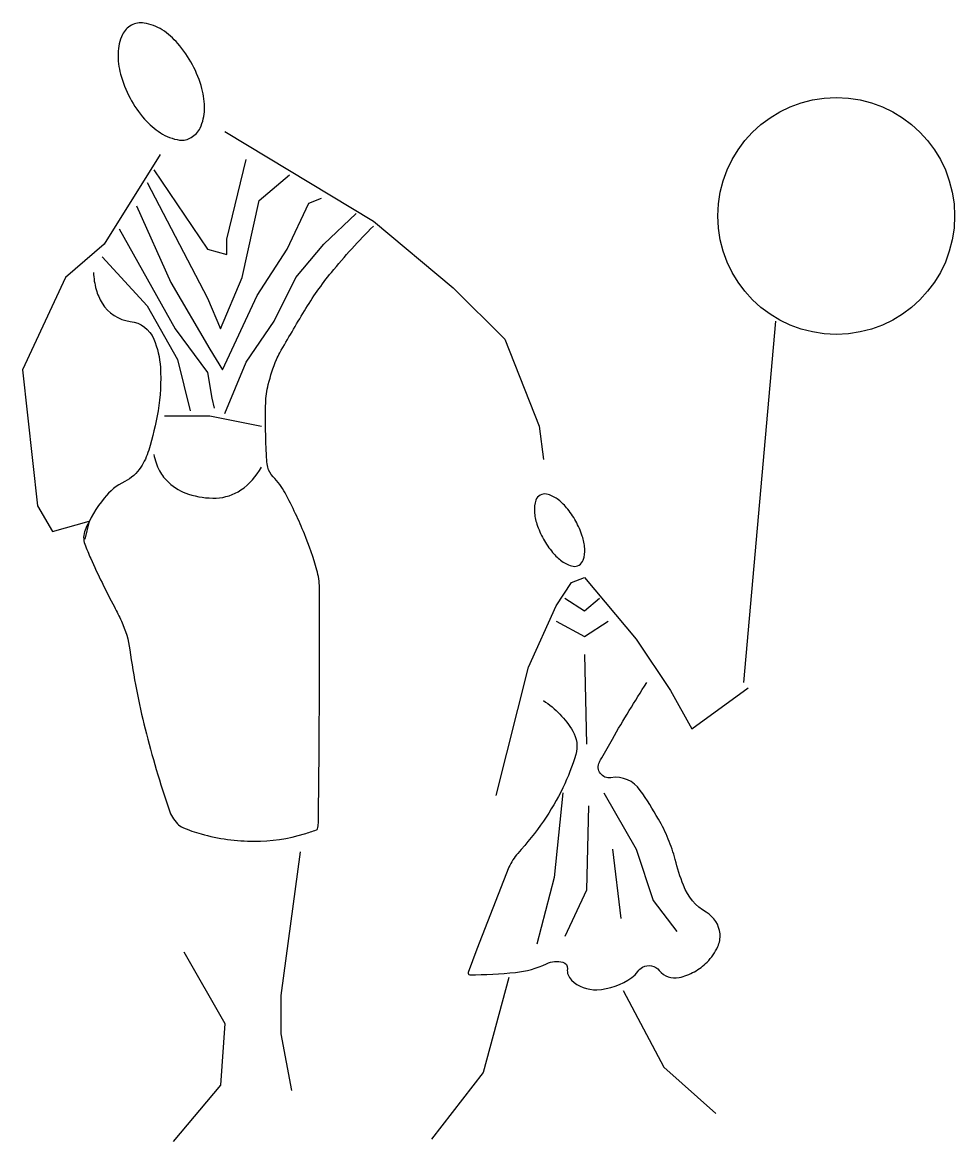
# Model space of a CAD drawing. Extents: x -0.48 to 0.91, y -0.01 to 1.65.
import ezdxf

# ---------------------------------------------------------------- set-up
doc = ezdxf.new("R2010")
doc.units = 0
doc.header["$LTSCALE"] = 100
doc.header["$MEASUREMENT"] = 0
doc.layers.get('0').update_dxf_attribs({"linetype": 'CONTINUOUS'})
doc.layers.add('P-PESSOA', color=2, linetype='CONTINUOUS')

# ---------------------------------------------------------------- blocks, each defined once
blk = doc.blocks.new('P53', base_point=(21366.24, 15530.22))
at = {"linetype": 'CONTINUOUS'}
for points in [[(21283.33, 15678.27, 0.056716), (21285.43, 15675.23, 0.070449), (21287.69, 15673.28, 0.106181), (21290.45, 15672.23, 0.186961), (21292.12, 15672.61, 0.161304), (21293.4, 15673.95, 0.106181), (21294.03, 15676.66, 0.070449), (21293.66, 15679.62, 0.056716), (21292.3, 15683.06, 0.056716), (21290.2, 15686.1, 0.070449), (21287.95, 15688.06, 0.106181), (21285.35, 15689.04, 0.161304), (21283.52, 15688.72, 0.161304), (21282.24, 15687.38, 0.106181), (21281.61, 15684.67, 0.070449), (21281.97, 15681.71, 0.056716)], [(21342.73, 15614.92, 0.047268), (21344.05, 15612.99, 0.060963), (21345.38, 15611.75, 0.102102), (21346.99, 15611.02, 0.214387), (21347.84, 15611.19, 0.184894), (21348.45, 15611.91, 0.102102), (21348.66, 15613.57, 0.060963), (21348.31, 15615.36, 0.047268), (21347.37, 15617.5, 0.047268), (21346.04, 15619.43, 0.060963), (21344.71, 15620.68, 0.102102), (21343.19, 15621.37, 0.184894), (21342.26, 15621.24, 0.184894), (21341.65, 15620.52, 0.102102), (21341.43, 15618.86, 0.060963), (21341.79, 15617.07, 0.047268)]]:
    blk.add_lwpolyline(points, format="xyb", close=True, dxfattribs=at)
for points in [[(21296.94, 15673.48), (21318.29, 15660.59), (21329.74, 15651.02), (21337.16, 15643.65), (21342.11, 15631.13), (21342.73, 15626.34)], [(21287.66, 15670.17), (21279.62, 15657.28), (21274.05, 15652.49), (21267.86, 15639.23), (21270.03, 15619.71), (21272.2, 15616.03), (21277.45, 15617.5), (21276.84, 15614.92)], [(21286.74, 15667.96), (21294.47, 15656.54), (21297.25, 15655.81), (21297.25, 15658.02), (21300.04, 15669.43)], [(21285.81, 15666.12), (21294.47, 15649.54), (21296.33, 15645.12), (21299.42, 15652.49), (21301.89, 15663.54), (21306.22, 15667.22)], [(21284.26, 15662.8), (21289.21, 15651.75), (21294.78, 15642.18), (21296.63, 15639.23), (21301.58, 15649.91), (21305.92, 15656.54), (21309.01, 15663.17), (21310.86, 15663.91)], [(21296.94, 15632.97), (21300.04, 15640.34), (21304.06, 15646.23), (21307.15, 15652.49), (21311.17, 15657.28), (21315.81, 15661.7)], [(21281.79, 15659.49), (21289.83, 15645.12), (21294.47, 15638.86), (21295.09, 15635.18), (21295.4, 15633.71)], [(21279.31, 15655.44), (21285.81, 15648.44), (21290.14, 15640.71), (21291.99, 15633.34)], [(21371.5, 15594.3), (21376.14, 15646.23)], [(21288.28, 15632.6), (21294.78, 15632.6), (21302.2, 15631.13)], [(21335.92, 15578.09), (21340.56, 15596.51), (21344.58, 15605.35), (21346.75, 15608.66), (21348.61, 15609.4), (21356.03, 15600.56), (21360.98, 15593.19), (21364.07, 15587.67), (21372.12, 15593.56)], [(21345.82, 15606.45), (21348.61, 15604.61), (21350.77, 15606.45)], [(21344.58, 15603.14), (21348.61, 15600.93), (21352.01, 15603.14)], [(21348.61, 15598.35), (21348.92, 15585.46)], [(21345.51, 15578.46), (21344.28, 15566.31), (21341.8, 15556.73)], [(21351.39, 15578.46), (21356.03, 15570.36), (21358.51, 15562.99), (21361.91, 15558.57)], [(21349.22, 15576.62), (21348.92, 15564.47), (21345.82, 15557.84)], [(21307.77, 15569.99), (21304.99, 15549.37), (21304.99, 15543.84), (21306.53, 15535.74)], [(21352.63, 15570.36), (21353.87, 15560.42)], [(21291.07, 15555.63), (21296.94, 15545.32), (21296.33, 15536.48), (21289.52, 15528.37)], [(21337.78, 15551.95), (21334.07, 15538.32), (21326.64, 15528.74)], [(21354.17, 15550.1), (21360.05, 15539.05), (21367.48, 15532.43)]]:
    blk.add_lwpolyline(points, dxfattribs=at)
for points in [[(21278.07, 15653.23, 0.057175), (21278.47, 15650.76, 0.067155), (21279.31, 15648.81, 0.231727), (21283.36, 15646.19, -0.269092), (21286.74, 15643.65, -0.085371), (21287.69, 15639.58, -0.057), (21287.35, 15633.34, -0.032164), (21286.01, 15627.68, -0.06984), (21284.88, 15625.24, -0.135336), (21282.57, 15623.18, 0.109944), (21279.62, 15620.82, 0.069561), (21276.87, 15616.19, 0.192514), (21276.84, 15614.19, 0.014509), (21277.69, 15612.12, 0.008476), (21279.31, 15608.66, 0.007955), (21281.08, 15605.19, -0.013591), (21282.09, 15603.14, -0.074293), (21283.31, 15599, 0.027669), (21285.5, 15587.67, 0.020416), (21288.95, 15576.01, 0.1094), (21290.14, 15574.04, 0.09987), (21290.92, 15573.5, 0.033911), (21293.54, 15572.57, 0.068348), (21301.17, 15571.52, 0.072271), (21308.39, 15572.57, 0.022304), (21310.11, 15573.17, 0.217639), (21310.25, 15573.31, 0.080951), (21310.39, 15574.12, 0.002831), (21310.56, 15597.61), (21310.56, 15607.93, 0.062323), (21310.18, 15610.47, 0.029046), (21308.39, 15615.66, 0.013061), (21307.11, 15618.56, 0.012333), (21305.61, 15621.55, 0.073268), (21303.88, 15623.88, -0.139197), (21303.13, 15625.24, -0.041402), (21302.98, 15626.25, -0.01121), (21302.82, 15630.02, -0.004921), (21302.79, 15632.8, -0.00831), (21302.82, 15634.44, -0.052287), (21303.2, 15637.14, -0.037979), (21304.37, 15640.71, -0.031905), (21304.85, 15641.69, -0.005019), (21308.39, 15647.7, -0.035473), (21312.27, 15653.23, -0.026739), (21318.29, 15659.86)], [(21286.74, 15627.08, 0.073975), (21287.57, 15624.73, 0.085527), (21288.9, 15623.03, 0.106572), (21291.73, 15621.38, 0.086556), (21295.71, 15620.82, 0.142445), (21299.26, 15621.97, 0.120217), (21302.2, 15625.24)], [(21342.73, 15591.72, -0.113292), (21346.94, 15587.34, -0.209714), (21347.37, 15583.99, -0.041216), (21345.52, 15579.2, -0.038235), (21342.73, 15574.41, -0.032638), (21339.06, 15569.78, 0.08174), (21337.78, 15567.78), (21333.14, 15556), (21331.9, 15552.68, 0.510014), (21332.15, 15552.34, 0.025844), (21338.71, 15552.68, 0.08346), (21343.19, 15553.92, -0.169785), (21345.51, 15554.16, -0.38169), (21346.17, 15553.2, 0.237033), (21346.75, 15551.58, 0.20436), (21350.42, 15550.19, 0.148581), (21355.41, 15551.95, 0.078028), (21356.3, 15552.83, -0.111195), (21356.96, 15553.42, -0.363689), (21359.38, 15552.94, 0.286512), (21362.22, 15551.95, 0.070251), (21364.41, 15552.78, 0.071793), (21366.24, 15554.16, 0.088242), (21367.78, 15556.38, 0.130392), (21368.1, 15558.21, 0.241975), (21366.13, 15561.31, -0.169623), (21362.84, 15565.2, -0.028748), (21361.65, 15568.91, 0.036248), (21360.67, 15571.83, 0.031278), (21359.25, 15574.71, 0.020642), (21356.65, 15578.83, 0.28847), (21352.41, 15580.65, -0.610242), (21350.77, 15582.88, -0.011589), (21351.11, 15583.52, -0.0027), (21352.63, 15586.2, -0.006778), (21355.05, 15590.28, -0.00677), (21357.58, 15594.3)]]:
    blk.add_lwpolyline(points, format="xyb", dxfattribs=at)
blk.add_circle((21384.8, 15661.33), 17.01, dxfattribs=at)

msp = doc.modelspace()

# ---------------------------------------------------------------- block references
at = {"layer": 'P-PESSOA', "linetype": 'CONTINUOUS', "xscale": 0.01037006481382449, "yscale": 0.01037006481382449, "zscale": 0.01037006481382449}
msp.add_blockref('P53', (0.5423, 0.0066), dxfattribs=at)

doc.saveas('drawing.dxf')
